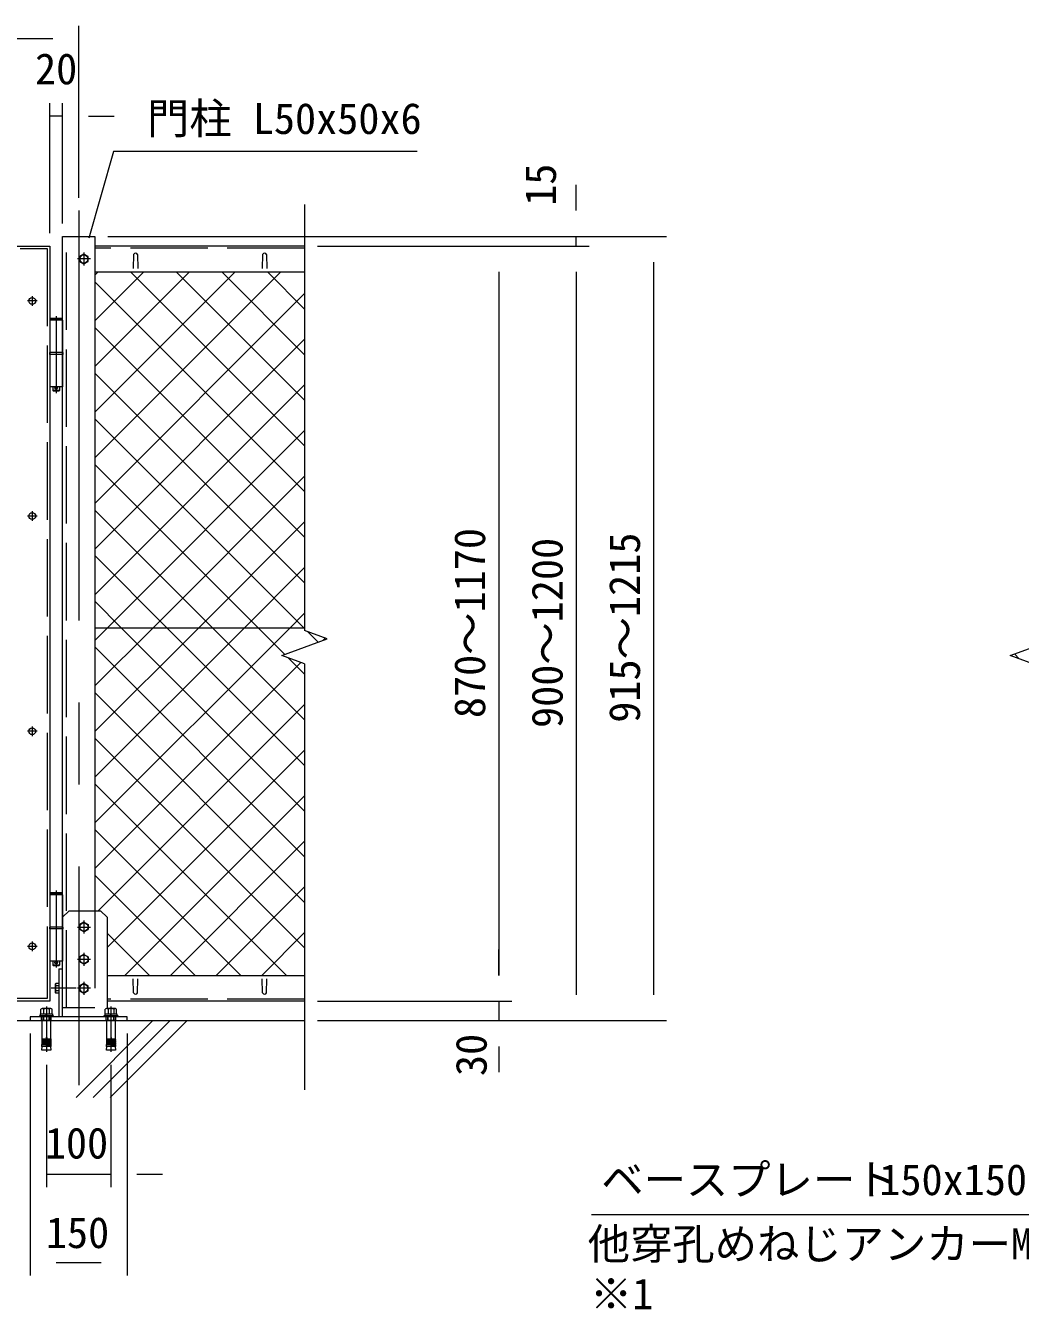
# Model space of a CAD drawing. Units: millimetres, scale not verified. Extents: x -4200 to 4200, y -2970 to 2970.
# Drawn here: x -1369 to 172, y -206 to 1783 of the extents above; entities that cross this region are included whole.
import ezdxf
from ezdxf.enums import TextEntityAlignment as Align

# ---------------------------------------------------------------- set-up
doc = ezdxf.new("R2010")
doc.units = ezdxf.units.MM
doc.header["$LTSCALE"] = 20
doc.linetypes.add('DASHED', pattern=[7.5, 6, -1.5])
doc.linetypes.add('USER1', pattern=[50.8, 31.75, -6.35, 6.35, -6.35])
for name, color, linetype, lineweight in [('0-1_D-STR1', 1, 'Continuous', 18), ('0-2_D-BMK', 2, 'USER1', 13), ('0-3_D-STR3', 3, 'Continuous', 13), ('0-4_D-STR-DIM', 7, 'Continuous', 9), ('0-6_D-STR-TXT', 7, 'Continuous', 9), ('0-7_D-STR2', 7, 'Continuous', 9), ('0-9_D-BGD', 7, 'Continuous', 9), ('0-A_D-DCR-HCH', 7, 'Continuous', 9)]:
    doc.layers.add(name, color=color, linetype=linetype, lineweight=lineweight)
doc.styles.add('ＭＳ ゴシック', font='')
doc.styles.get('ＭＳ ゴシック').set_extended_font_data('MS Gothic')

msp = doc.modelspace()

# ---------------------------------------------------------------- linework, layer by layer
at = {"layer": '0-1_D-STR1', "linetype": 'DASHED'}
for p, q in [((-1306.17, 261.37), (-1306.17, 1456.37)), ((-937.17, 1438.37), (-1262.17, 1438.37)), ((-1262.17, 411.37), (-1262.17, 261.37)), ((-1336.17, 275.37), (-2278.17, 275.37)), ((-1262.17, 261.37), (-1312.17, 261.37)), ((-937.17, 274.37), (-1243.17, 274.37))]:
    msp.add_line(p, q, dxfattribs=at)
at = {"layer": '0-1_D-STR1'}
for p, q in [((-937.17, 1441.37), (-1262.17, 1441.37)), ((-1202.17, 1428.24), (-1202.92, 1406.74)), ((-1196.17, 1428.24), (-1195.42, 1406.74)), ((-1002.17, 1428.24), (-1002.92, 1406.74)), ((-996.17, 1428.24), (-995.42, 1406.74)), ((-1262.17, 1401.37), (-937.17, 1401.37)), ((-1243.17, 311.37), (-937.17, 311.37)), ((-1202.17, 284.5), (-1202.92, 306)), ((-1196.17, 284.5), (-1195.42, 306)), ((-1002.17, 284.5), (-1002.92, 306)), ((-996.17, 284.5), (-995.42, 306)), ((-937.17, 271.37), (-1243.17, 271.37))]:
    msp.add_line(p, q, dxfattribs=at)
msp.add_lwpolyline([(-1312.17, 261.37), (-1312.17, 1456.37), (-1262.17, 1456.37), (-1262.17, 411.37)], dxfattribs=at)
msp.add_lwpolyline([(-1332.17, 1441.37), (-1332.17, 271.37), (-2282.17, 271.37), (-2282.17, 1441.37)], close=True, dxfattribs=at)
at = {"layer": '0-1_D-STR1', "linetype": 'DASHED'}
msp.add_lwpolyline([(-2278.17, 1437.37), (-1336.17, 1437.37), (-1336.17, 275.37)], dxfattribs=at)
at = {"layer": '0-1_D-STR1'}
for centre, start, end in [((-1199.17, 1426.99), 22.61986, 157.38014), ((-999.17, 1426.99), 22.61986, 157.38014), ((-1199.17, 285.75), 202.61986, 337.38014), ((-999.17, 285.75), 202.61986, 337.38014)]:
    msp.add_arc(centre, 3.25, start, end, dxfattribs=at)
at = {"layer": '0-2_D-BMK'}
for p, q in [((-1287.17, 1496.37), (-1287.17, 141.37)), ((-1269.17, 1421.37), (-1289.17, 1421.37)), ((-1279.17, 1431.37), (-1279.17, 1411.37)), ((-1351.73, 1356.37), (-1366.61, 1356.37)), ((-1359.17, 1363.81), (-1359.17, 1348.93)), ((-1322.17, 1332.77), (-1322.17, 1213.61)), ((-1351.73, 1023.07), (-1366.61, 1023.07)), ((-1359.17, 1030.51), (-1359.17, 1015.63)), ((-1359.17, 697.11), (-1359.17, 682.23)), ((-1351.73, 689.67), (-1366.61, 689.67)), ((-1322.17, 442.77), (-1322.17, 323.61)), ((-1289.17, 386.37), (-1269.17, 386.37)), ((-1279.17, 396.37), (-1279.17, 376.37)), ((-1359.17, 363.81), (-1359.17, 348.93)), ((-1351.73, 356.37), (-1366.61, 356.37)), ((-1279.17, 346.37), (-1279.17, 326.37)), ((-1289.17, 336.37), (-1269.17, 336.37)), ((-1279.17, 301.37), (-1279.17, 281.37)), ((-1290.93, 291.37), (-1329.67, 291.37)), ((-1269.17, 291.37), (-1289.17, 291.37)), ((-1337.17, 263.06), (-1337.17, 193.06)), ((-1237.17, 263.06), (-1237.17, 193.06))]:
    msp.add_line(p, q, dxfattribs=at)
at = {"layer": '0-3_D-STR3'}
for p, q in [((-1312.47, 1326.37), (-1331.87, 1326.37)), ((-1331.87, 1326.37), (-1331.87, 1276.37)), ((-1331.67, 1328.37), (-1330.67, 1329.37)), ((-1331.67, 1328.37), (-1331.67, 1326.37)), ((-1331.67, 1328.37), (-1312.67, 1328.37)), ((-1313.67, 1329.37), (-1330.67, 1329.37)), ((-1313.67, 1329.37), (-1312.67, 1328.37)), ((-1312.67, 1328.37), (-1312.67, 1326.37)), ((-1312.47, 1326.37), (-1312.47, 1276.37)), ((-1311.67, 1276.37), (-1332.67, 1276.37)), ((-1332.67, 1276.37), (-1332.67, 1273.37)), ((-1311.67, 1273.37), (-1332.67, 1273.37)), ((-1331.87, 1273.37), (-1331.87, 1223.37)), ((-1312.47, 1273.37), (-1312.47, 1223.37)), ((-1311.67, 1276.37), (-1311.67, 1273.37)), ((-1312.47, 1223.37), (-1331.87, 1223.37)), ((-1327.17, 1223.37), (-1327.17, 1217.37)), ((-1326.17, 1216.37), (-1327.17, 1217.37)), ((-1318.17, 1216.37), (-1326.17, 1216.37)), ((-1317.17, 1223.37), (-1317.17, 1217.37)), ((-937.17, 849.62), (-1262.17, 849.62)), ((-1331.67, 438.37), (-1330.67, 439.37)), ((-1331.67, 438.37), (-1331.67, 436.37)), ((-1331.67, 438.37), (-1312.67, 438.37)), ((-1313.67, 439.37), (-1330.67, 439.37)), ((-1313.67, 439.37), (-1312.67, 438.37)), ((-1312.67, 438.37), (-1312.67, 436.37)), ((-1312.47, 436.37), (-1331.87, 436.37)), ((-1331.87, 436.37), (-1331.87, 386.37)), ((-1312.47, 436.37), (-1312.47, 386.37)), ((-1302.17, 411.37), (-1312.17, 401.37)), ((-1312.17, 247.37), (-1312.17, 401.37)), ((-1302.17, 411.37), (-1253.17, 411.37)), ((-1253.17, 411.37), (-1243.17, 401.37)), ((-1243.17, 401.37), (-1243.17, 259.87)), ((-1311.67, 386.37), (-1332.67, 386.37)), ((-1332.67, 386.37), (-1332.67, 383.37)), ((-1311.67, 383.37), (-1332.67, 383.37)), ((-1331.87, 383.37), (-1331.87, 333.37)), ((-1312.47, 383.37), (-1312.47, 333.37)), ((-1311.67, 386.37), (-1311.67, 383.37)), ((-1279.17, 393.87), (-1285.67, 390.12)), ((-1285.67, 390.12), (-1285.67, 382.61)), ((-1279.17, 378.87), (-1285.67, 382.61)), ((-1279.17, 393.87), (-1272.67, 390.12)), ((-1279.17, 378.87), (-1272.67, 382.61)), ((-1272.67, 390.12), (-1272.67, 382.61)), ((-1279.17, 343.87), (-1285.67, 340.12)), ((-1285.67, 340.12), (-1285.67, 332.61)), ((-1279.17, 343.87), (-1272.67, 340.12)), ((-1272.67, 340.12), (-1272.67, 332.61)), ((-1312.47, 333.37), (-1331.87, 333.37)), ((-1327.17, 333.37), (-1327.17, 327.37)), ((-1326.17, 326.37), (-1327.17, 327.37)), ((-1318.17, 326.37), (-1326.17, 326.37)), ((-1318.17, 321.37), (-1312.17, 321.37)), ((-1318.17, 321.37), (-1318.17, 247.37)), ((-1318.17, 321.37), (-1312.17, 321.37)), ((-1317.17, 333.37), (-1317.17, 327.37)), ((-1279.17, 328.87), (-1285.67, 332.61)), ((-1279.17, 328.87), (-1272.67, 332.61)), ((-1323.47, 297.67), (-1322.77, 298.87)), ((-1318.17, 298.87), (-1322.77, 298.87)), ((-1318.17, 298.87), (-1318.17, 283.86)), ((-1323.47, 297.67), (-1323.47, 285.07)), ((-1323.47, 285.07), (-1322.77, 283.86)), ((-1318.17, 295.12), (-1322.77, 295.12)), ((-1318.17, 287.61), (-1322.77, 287.61)), ((-1318.17, 283.86), (-1322.77, 283.86)), ((-1345.97, 251.87), (-1345.97, 259.07)), ((-1330.24, 259.87), (-1343.87, 259.87)), ((-1341.57, 259.07), (-1341.57, 251.87)), ((-1332.77, 259.07), (-1332.77, 251.87)), ((-1328.37, 251.87), (-1328.37, 259.07)), ((-1245.97, 251.87), (-1245.97, 259.07)), ((-1230.24, 259.87), (-1243.87, 259.87)), ((-1241.57, 259.07), (-1241.57, 251.87)), ((-1232.77, 259.07), (-1232.77, 251.87)), ((-1228.37, 251.87), (-1228.37, 259.07)), ((-1342.17, 241.37), (-1342.17, 247.37)), ((-1341.37, 241.37), (-1341.37, 247.37)), ((-1338.42, 249.37), (-1335.92, 251.87)), ((-1332.97, 241.37), (-1332.97, 247.37)), ((-1332.17, 241.37), (-1332.17, 247.37)), ((-1242.17, 241.37), (-1242.17, 247.37)), ((-1241.37, 241.37), (-1241.37, 247.37)), ((-1238.42, 249.37), (-1235.92, 251.87)), ((-1232.97, 241.37), (-1232.97, 247.37)), ((-1232.17, 241.37), (-1232.17, 247.37)), ((-1337.54, 208.87), (-1344.37, 208.87)), ((-1337.54, 211.37), (-1344.17, 211.37)), ((-1337.54, 206.37), (-1344.17, 206.37)), ((-1337.54, 203.87), (-1344.17, 203.87)), ((-1337.54, 215.16), (-1337.54, 201.37)), ((-1336.79, 215.16), (-1336.79, 201.37)), ((-1336.79, 211.37), (-1330.17, 211.37)), ((-1336.79, 208.87), (-1330.17, 208.87)), ((-1336.79, 206.37), (-1330.17, 206.37)), ((-1336.79, 203.87), (-1330.17, 203.87)), ((-1237.54, 208.87), (-1244.37, 208.87)), ((-1237.54, 211.37), (-1244.17, 211.37)), ((-1237.54, 206.37), (-1244.17, 206.37)), ((-1237.54, 203.87), (-1244.17, 203.87)), ((-1237.54, 215.16), (-1237.54, 201.37)), ((-1236.79, 215.16), (-1236.79, 201.37)), ((-1236.79, 211.37), (-1230.17, 211.37)), ((-1236.79, 208.87), (-1230.17, 208.87)), ((-1236.79, 206.37), (-1230.17, 206.37)), ((-1236.79, 203.87), (-1230.17, 203.87))]:
    msp.add_line(p, q, dxfattribs=at)
at = {"layer": '0-3_D-STR3', "linetype": 'DASHED'}
for p, q in [((-1344.67, 241.37), (-1344.67, 247.37)), ((-1329.67, 241.37), (-1329.67, 247.37)), ((-1244.67, 241.37), (-1244.67, 247.37)), ((-1229.67, 241.37), (-1229.67, 247.37))]:
    msp.add_line(p, q, dxfattribs=at)
at = {"layer": '0-3_D-STR3'}
for points in [[(-1272.67, 1425.12), (-1279.17, 1428.87), (-1285.67, 1425.12), (-1285.67, 1417.61), (-1279.17, 1413.86), (-1272.67, 1417.61)], [(-1272.67, 295.12), (-1279.17, 298.87), (-1285.67, 295.12), (-1285.67, 287.61), (-1279.17, 283.86), (-1272.67, 287.61)], [(-1362.17, 241.37), (-1212.17, 241.37), (-1212.17, 247.37), (-1362.17, 247.37)], [(-1326.67, 249.37), (-1326.67, 247.37), (-1347.67, 247.37), (-1347.67, 249.37)], [(-1226.67, 249.37), (-1226.67, 247.37), (-1247.67, 247.37), (-1247.67, 249.37)]]:
    msp.add_lwpolyline(points, close=True, dxfattribs=at)
for points in [[(-1318.17, 1216.37), (-1317.17, 1217.37), (-1327.17, 1217.37)], [(-1318.17, 326.37), (-1317.17, 327.37), (-1327.17, 327.37)], [(-1346.37, 249.37), (-1346.37, 251.87), (-1327.97, 251.87), (-1327.97, 249.37)], [(-1336.79, 213.03), (-1330.17, 213.03), (-1330.17, 241.37), (-1344.17, 241.37), (-1344.17, 213.03), (-1337.54, 213.03)], [(-1246.37, 249.37), (-1246.37, 251.87), (-1227.97, 251.87), (-1227.97, 249.37)], [(-1236.79, 213.03), (-1230.17, 213.03), (-1230.17, 241.37), (-1244.17, 241.37), (-1244.17, 213.03), (-1237.54, 213.03)], [(-1343.85, 213.03), (-1344.17, 211.37), (-1344.17, 210.53), (-1337.54, 210.53)], [(-1343.85, 210.53), (-1344.17, 208.87), (-1344.17, 208.03), (-1337.54, 208.03)], [(-1343.85, 208.03), (-1344.17, 206.37), (-1344.17, 205.53), (-1337.54, 205.53)], [(-1330.48, 205.53), (-1330.17, 203.87), (-1330.17, 201.37), (-1344.17, 201.37), (-1344.17, 203.87), (-1343.85, 205.53)], [(-1330.69, 201.37), (-1330.17, 195.37), (-1344.17, 195.37), (-1343.64, 201.37)], [(-1330.17, 201.37), (-1336.85, 201.37), (-1344.17, 201.37)], [(-1330.48, 213.03), (-1330.17, 211.37), (-1330.17, 210.53), (-1336.79, 210.53)], [(-1330.48, 210.53), (-1330.17, 208.87), (-1330.17, 208.03), (-1336.79, 208.03)], [(-1330.48, 208.03), (-1330.17, 206.37), (-1330.17, 205.53), (-1336.79, 205.53)], [(-1243.85, 213.03), (-1244.17, 211.37), (-1244.17, 210.53), (-1237.54, 210.53)], [(-1243.85, 210.53), (-1244.17, 208.87), (-1244.17, 208.03), (-1237.54, 208.03)], [(-1243.85, 208.03), (-1244.17, 206.37), (-1244.17, 205.53), (-1237.54, 205.53)], [(-1230.48, 205.53), (-1230.17, 203.87), (-1230.17, 201.37), (-1244.17, 201.37), (-1244.17, 203.87), (-1243.85, 205.53)], [(-1230.69, 201.37), (-1230.17, 195.37), (-1244.17, 195.37), (-1243.64, 201.37)], [(-1230.17, 201.37), (-1236.85, 201.37), (-1244.17, 201.37)], [(-1230.48, 213.03), (-1230.17, 211.37), (-1230.17, 210.53), (-1236.79, 210.53)], [(-1230.48, 210.53), (-1230.17, 208.87), (-1230.17, 208.03), (-1236.79, 208.03)], [(-1230.48, 208.03), (-1230.17, 206.37), (-1230.17, 205.53), (-1236.79, 205.53)]]:
    msp.add_lwpolyline(points, dxfattribs=at)
for centre, radius in [((-1279.17, 1421.37), 6.25), ((-1359.17, 1356.37), 5.25), ((-1322.17, 1221.37), 2), ((-1359.17, 1023.07), 5.25), ((-1359.17, 689.67), 5.25), ((-1279.17, 386.37), 6.5), ((-1359.17, 356.37), 5.25), ((-1279.17, 336.37), 6.5), ((-1322.17, 331.37), 2), ((-1279.17, 291.37), 6.25)]:
    msp.add_circle(centre, radius, dxfattribs=at)
for centre, radius, start, end in [((-1320.03, 296.99), 3.32, 145.61585, 214.38415), ((-1310.93, 291.37), 12.42, 162.4121, 197.5879), ((-1320.03, 285.74), 3.32, 145.61585, 214.38415), ((-1343.77, 256.45), 3.42, 49.96723, 130.03277), ((-1337.17, 247.37), 12.5, 69.39031, 110.60969), ((-1330.57, 256.51), 3.38, 49.3117, 130.6883), ((-1243.77, 256.45), 3.42, 49.96723, 130.03277), ((-1237.17, 247.37), 12.5, 69.39031, 110.60969), ((-1230.57, 256.51), 3.38, 49.3117, 130.6883), ((-1337.17, 215.16), 0.375, 0, 180), ((-1237.17, 215.16), 0.375, 0, 180)]:
    msp.add_arc(centre, radius, start, end, dxfattribs=at)
at = {"layer": '0-4_D-STR-DIM'}
for p, q in [((-1287.17, 1516.37), (-1287.17, 1782.86)), ((-2287.17, 1762.86), (-1327.17, 1762.86)), ((-1332.17, 1461.37), (-1332.17, 1662.86)), ((-1332.17, 1461.37), (-1332.17, 1662.86)), ((-1312.17, 1476.37), (-1312.17, 1662.86)), ((-1312.17, 1642.86), (-1332.17, 1642.86)), ((-1272.17, 1642.86), (-1232.17, 1642.86)), ((-516.12, 1496.37), (-516.12, 1536.37)), ((-937.17, 1505.82), (-937.17, 845.59)), ((-1242.17, 1456.37), (-496.12, 1456.37)), ((-1242.17, 1456.37), (-376.12, 1456.37)), ((-516.12, 1441.37), (-516.12, 1456.37)), ((-917.17, 1441.37), (-616.12, 1441.37)), ((-917.17, 1441.37), (-496.12, 1441.37)), ((-917.17, 1441.37), (-496.12, 1441.37)), ((-396.12, 281.37), (-396.12, 1416.37)), ((-636.12, 1401.37), (-636.12, 311.37)), ((-516.12, 1401.37), (-516.12, 281.37)), ((-516.12, 1401.37), (-516.12, 1361.37)), ((-901.93, 832.77), (-937.17, 845.59)), ((-972.4, 807.12), (-901.93, 832.77)), ((156.13, 807.12), (226.61, 832.77)), ((-937.17, 794.29), (-972.4, 807.12)), ((191.37, 794.29), (156.13, 807.12)), ((-937.17, 794.29), (-937.17, 134.06)), ((-636.12, 311.37), (-636.12, 351.37)), ((-917.17, 271.37), (-616.12, 271.37)), ((-917.17, 271.37), (-616.12, 271.37)), ((-636.12, 271.37), (-636.12, 241.37)), ((-917.17, 241.37), (-496.12, 241.37)), ((-917.17, 241.37), (-616.12, 241.37)), ((-917.17, 241.37), (-376.12, 241.37)), ((-1362.17, 221.37), (-1362.17, -153.64)), ((-1212.17, 221.37), (-1212.17, -153.64)), ((-636.12, 201.37), (-636.12, 161.37)), ((-1337.17, 173.06), (-1337.17, -16.46)), ((-1237.17, 173.06), (-1237.17, -16.46)), ((-1337.17, 3.54), (-1237.17, 3.54)), ((-1197.17, 3.54), (-1157.17, 3.54)), ((-1322.17, -133.64), (-1252.17, -133.64))]:
    msp.add_line(p, q, dxfattribs=at)
at = {"layer": '0-6_D-STR-TXT'}
for points in [[(-762.53, 1588.02), (-1233.5, 1588.02), (-1271.59, 1453.75)], [(-492.42, -58.86), (268.87, -58.86), (481.5, 228.78)]]:
    msp.add_lwpolyline(points, dxfattribs=at)
at = {"layer": '0-7_D-STR2'}
for p, q in [((-1262.17, 1396.21), (-1257.01, 1401.37)), ((-1262.17, 1325.5), (-1186.29, 1401.37)), ((-1262.17, 1254.79), (-1115.58, 1401.37)), ((-1262.17, 1184.07), (-1044.87, 1401.37)), ((-1262.17, 1113.36), (-974.16, 1401.37)), ((-937.17, 1131.7), (-1206.84, 1401.37)), ((-937.17, 1202.41), (-1136.13, 1401.37)), ((-937.17, 1273.12), (-1065.42, 1401.37)), ((-937.17, 1343.83), (-994.71, 1401.37)), ((-937.17, 1060.98), (-1262.17, 1385.98)), ((-1262.17, 1042.65), (-937.17, 1367.65)), ((-937.17, 990.27), (-1262.17, 1315.27)), ((-1262.17, 971.94), (-937.17, 1296.94)), ((-937.17, 919.56), (-1262.17, 1244.56)), ((-1262.17, 901.23), (-937.17, 1226.23)), ((-1243.07, 849.62), (-937.17, 1155.52)), ((-1172.36, 849.62), (-937.17, 1084.81)), ((-1079.35, 849.62), (-1262.17, 1032.43)), ((-1101.65, 849.62), (-937.17, 1014.1)), ((-1150.06, 849.62), (-1262.17, 961.72)), ((-1030.94, 849.62), (-937.17, 943.39)), ((-1220.77, 849.62), (-1262.17, 891.01)), ((-960.23, 849.62), (-937.17, 872.68)), ((-1262.17, 830.52), (-1243.07, 849.62)), ((-1262.17, 759.81), (-1172.36, 849.62)), ((-1262.17, 689.1), (-1101.65, 849.62)), ((-1262.17, 618.39), (-1030.94, 849.62)), ((-1262.17, 547.68), (-960.23, 849.62)), ((-937.17, 566.01), (-1220.77, 849.62)), ((-937.17, 636.72), (-1150.06, 849.62)), ((-937.17, 707.43), (-1079.35, 849.62)), ((-915.97, 827.66), (-932.04, 843.73)), ((-937.17, 495.3), (-1262.17, 820.3)), ((-908.91, 830.23), (-905.18, 833.95)), ((-1262.17, 476.97), (-942.8, 796.34)), ((-937.17, 778.14), (-962.55, 803.53)), ((170.44, 801.91), (162.8, 809.54)), ((-937.17, 424.59), (-1262.17, 749.59)), ((-1257.06, 411.37), (-937.17, 731.26)), ((-937.17, 353.88), (-1262.17, 678.88)), ((-1243.17, 354.55), (-937.17, 660.55)), ((-965.37, 311.37), (-1262.17, 608.17)), ((-1215.63, 311.37), (-937.17, 589.84)), ((-1036.08, 311.37), (-1262.17, 537.46)), ((-1144.92, 311.37), (-937.17, 519.13)), ((-1106.79, 311.37), (-1262.17, 466.75)), ((-1074.21, 311.37), (-937.17, 448.41)), ((-1177.5, 311.37), (-1243.17, 377.04)), ((-1003.5, 311.37), (-937.17, 377.7))]:
    msp.add_line(p, q, dxfattribs=at)
for points in [[(-937.17, 848.85), (-937.93, 849.62), (-1262.17, 1173.85)], [(-967.81, 808.79), (-1008.64, 849.62), (-1262.17, 1103.14)]]:
    msp.add_lwpolyline(points, dxfattribs=at)
at = {"layer": '0-9_D-BGD'}
msp.add_line((-2677.17, 241.37), (-937.17, 241.37), dxfattribs=at)
at = {"layer": '0-A_D-DCR-HCH'}
for p, q in [((-1291.23, 122.31), (-1172.17, 241.37)), ((-1264.72, 122.31), (-1145.65, 241.37)), ((-1238.2, 122.31), (-1119.14, 241.37))]:
    msp.add_line(p, q, dxfattribs=at)

# ---------------------------------------------------------------- texts
at = {"layer": '0-4_D-STR-DIM', "style": 'ＭＳ ゴシック'}
for s, p in [('20', (-1354.92, 1677.61)), ('100', (-1339.69, 13.2)), ('150', (-1338.09, -125.5))]:
    msp.add_text(s, height=48.09, dxfattribs=at).set_placement(p, align=Align.BOTTOM_LEFT)
for s, p in [('15', (-533.06, 1503.67)), ('870～1170', (-642.87, 709.99)), ('900～1200', (-522.87, 694.74)), ('915～1215', (-402.87, 702.89)), ('30', (-640.47, 155.47))]:
    msp.add_text(s, height=48.09, rotation=90, dxfattribs=at).set_placement(p, align=Align.BOTTOM_LEFT)
at = {"layer": '0-6_D-STR-TXT', "style": 'ＭＳ ゴシック'}
for s, p in [('門柱 L50x50x6', (-1181.31, 1600.6)), ('ベースプレート', (-477.37, -43.47)), (' 150x150x6', (-79.2, -43.47)), ('他穿孔めねじアンカーM10', (-498.39, -143.09)), ('※1', (-494.96, -220.41))]:
    msp.add_text(s, height=48.09, dxfattribs=at).set_placement(p, align=Align.BOTTOM_LEFT)

doc.saveas('drawing.dxf')
